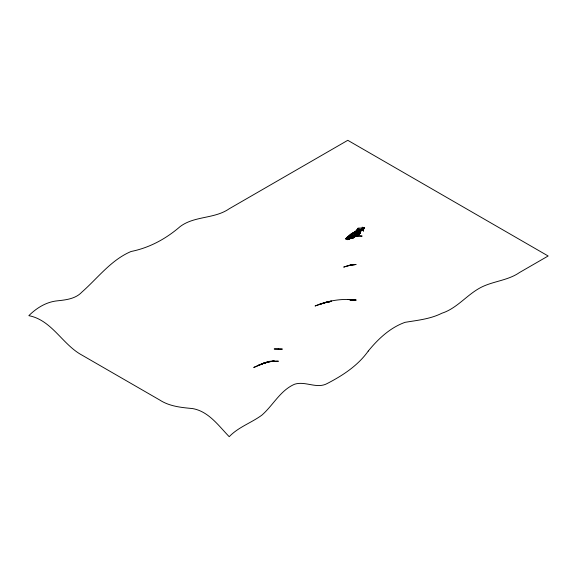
<?xml version="1.0" encoding="UTF-8"?>
<svg xmlns="http://www.w3.org/2000/svg" width="577" height="577" viewBox="0 0 577 577"><rect width="100%" height="100%" fill="white"/><g stroke="black" fill="none" stroke-linecap="round" stroke-linejoin="round"><path stroke-width="0.87" d="M351.984 236.779L351.847 237.176A0.995 0.577 0 0 1 352.648 237.039L353.037 237.003A8.77 5.063 0 0 0 356.189 234.998L356.254 234.435M354.365 236.332C356.334 236.556 354.3 235.012 356.355 235.986M357.213 235.337L356.925 236.087L356.975 235.604L362.14 236.094L355.345 236.144L356.939 236.015L359.464 233.75A1.875 1.082 0 0 1 359.017 234.01L358.887 234.06A5.049 2.914 0 0 0 357.293 234.904A34.288 19.798 0 0 1 356.961 235.164M352.893 236.736L352.727 235.286L350.809 234.175C336.55 244.958 358.981 234.933 361.18 230.822C365.241 225.939 351.501 233.382 350.809 234.175L345.774 238.885L346.842 238.546M357.069 235.733L357.062 236.08M357.12 234.363L356.954 232.841L354.927 231.673L354.725 232.25M355.482 235.329L355.317 233.786L353.247 232.596L350.614 234.724M356.398 236.159L355.158 236.253L355.49 235.777M362.205 228.723C361.988 224.316 361.974 230.692 362.197 228.716M359.695 233.404L359.644 233.303M355.317 235.697L355.389 236.224L355.439 235.697M352.497 237.991L353.528 237.399A63.463 36.639 0 0 0 354.292 236.945A49.853 3.008 -27.5 0 1 353.528 237.399L352.677 237.998A1.731 1.003 0 0 1 352.049 238.157A5.835 3.368 0 0 0 349.503 238.892L348.926 238.986L351.667 237.904M349.135 238.604L348.4 239.044M348.674 238.907L350.729 238.424A3.541 2.048 0 0 0 351.213 238.005M359.312 230.54L359.961 230.483M360.178 231.038L359.745 231.29M361.902 228.968C362.104 230.411 362.947 228.542 361.793 228.982M362.327 229.552L361.837 228.939M363.82 228.341L363.604 229.495L363.503 228.153L364.513 228.189L363.582 228.369L364.635 227.626L363.589 228.47M350.282 237.984L351.205 238.46A5.496 3.174 0 0 1 351.667 238.229L352.323 238.034A1.06 0.613 0 0 0 352.742 237.89L352.886 237.738A2.25 1.298 0 0 1 352.071 237.948L352.316 237.998A1.053 0.606 0 0 0 352.698 237.897L352.626 238.07A9.282 5.359 -60 0 1 351.119 238.481L350.427 237.991A1.781 1.031 0 0 1 352.251 237.774A0.743 0.426 0 0 0 352.886 237.738L352.987 237.695A20.952 12.095 0 0 0 357.891 234.089A3.015 1.738 0 0 1 359.695 233.216L359.788 233.209A1.104 0.642 0 0 0 360.337 232.206A1.104 0.642 0 0 0 359.673 232.069M359.125 232.848L359.045 231.427L357.596 230.591L357.415 231.11M355.338 236.13L355.454 235.481M350.138 237.508L350.96 237.587A4.962 2.863 0 0 0 353.138 236.923A53.098 30.653 0 0 0 359.19 233.072L359.262 233.014M363.467 227.893L362.731 227.223M363.726 228.391L359.745 230.295M358.605 232.726A2.459 1.421 0 0 1 358.966 232.596L359.723 231.651M357.437 234.385A5.049 2.914 0 0 0 357.935 234.074L357.942 234.096A21.378 12.341 0 0 1 352.944 237.782L352.684 238.056M353.066 236.988L353.362 236.267A8.915 5.143 0 0 0 355.468 235.127M358.108 234.832L358.512 233.231L360.337 232.206L359.702 232.848M356.622 235.495L356.002 236L356.334 236.152M359.543 233.685L358.937 233.8A3.621 2.092 0 0 0 358.598 233.988M358.937 230.512L359.118 229.985L360.091 230.548L360.171 231.803L359.601 231.644L361.959 229.898M361.93 228.903L354.278 233.007L345.789 238.885L346.568 238.388C352.064 237.659 357.855 233.497 362.089 229.552M352.749 237.839A1.926 1.111 0 0 1 352.46 237.976L351.104 238.474A5.496 3.174 0 0 0 351.559 238.171L352.46 238.121M359.832 232.892L359.868 233.49A1.176 0.678 0 0 1 359.399 233.757L359.247 233.8A3.231 1.861 0 0 0 357.531 234.644A22.049 12.73 0 0 1 352.886 237.976L352.749 237.89A34.288 19.798 0 0 0 356.269 235.683L356.153 235.784A63.463 36.639 0 0 1 354.667 236.721A49.853 3.008 -27.5 0 0 355.043 236.52L356.139 236.007M357.329 236.202L357.913 236.346L356.269 236.281M351.725 238.315L352.287 238.027M361.866 229.206L360.647 229.43M355.439 232.062L358.36 227.951L354.17 233.065M353.29 237.493L351.141 238.496M359.132 232.098C359.413 231.24 359.521 233.901 359.045 232.747M351.862 237.169L352.179 236.758M350.333 238.085A1.818 1.053 0 0 1 352.186 237.861L352.251 237.774A1.926 1.111 0 0 1 352.677 237.868L352.756 237.688A2.092 1.204 0 0 0 350.679 237.753L350.708 237.861A2.027 1.168 0 0 1 352.72 237.796L352.576 237.955A1.608 0.93 0 0 0 352.316 237.897M353.55 237.017L354.22 236.996A24.732 1.233 -32 0 1 355.418 236.303L356.485 235.697M359.788 233.209L358.642 234.363L359.233 233.973A3.621 2.092 0 0 1 358.793 234.226L358.685 234.276A9.65 5.568 0 0 0 357.17 235.113A63.463 36.639 0 0 1 356.831 235.344L357.264 235.135M360.791 230.591L361.18 230.822L361.115 229.826L360.466 229.451L360.322 229.805L361.606 229.062M357.942 234.096L357.163 235.358M352.626 237.919L352.634 237.875A0.981 0.563 0 0 0 352.23 237.818M356.067 235.993L356.456 235.712M351.198 238.049L351.126 238.113A2.986 1.724 0 0 1 350.758 238.38M358.158 234.536L357.675 234.933M351.898 238.416L353.932 237.161M355.663 231.904L360.156 227.634M361.454 229.192C361.144 229.523 363.077 229.22 363.467 231.031M350.989 238.496L350.261 237.897A1.781 1.031 0 0 0 350.708 237.399M350.506 237.327L350.39 237.601M359.197 232.675L359.002 232.437A2.503 1.442 0 0 0 358.627 232.567M358.346 234.594L358.36 234.587A4.695 3.159 -70 0 1 357.884 234.875L357.452 235.055M359.334 234.067L358.497 234.666A4.695 2.171 -51.6 0 1 358.021 234.947L357.827 235.019M360.322 230.879L362.183 229.559L362.161 228.946M361.988 229.242L356.954 232.841L345.796 238.892L347.246 238.64L346.287 238.085L346.568 238.388M359.659 232.25L360.257 231.817A2.633 1.522 0 0 0 359.817 231.839M356.766 234.514L356.622 234.615A3.368 1.94 0 0 0 356.189 234.998M356.81 234.248L357.228 233.966M356.918 234.421L358.425 233.469A2.38 1.37 0 0 1 359.211 233.158M355.158 236.152L355.194 236.209A33.012 19.055 -60 0 1 356.139 235.733L355.692 236.094L356.326 235.957M357.956 233.216L358.375 232.935M357.516 233.786L358.093 233.425M359.327 232.105L360.257 231.817A2.633 1.522 0 0 1 359.76 232.719A57.599 33.257 0 0 1 353.131 236.923A4.508 2.604 0 0 1 351.422 237.479M362.45 229.559L363.467 231.038M353.275 236.253L347.376 239.7L348.45 239.181M354.776 235.387L356.269 234.522M360.957 228.752L355.526 231.839L355.785 232.178L355.259 231.817M353.045 233.18L354.163 232.56M354.466 232.192L354.379 231.615L354.595 232.25M355.165 236.029L355.677 235.784M266.011 362.414L270.101 361.368L278.28 361.188L270.101 361.368L261.922 363.762L274.19 360.769L266.011 362.457L253.743 367.462L261.922 363.762L270.101 361.289L262.737 363.676M353.304 236.281L352.886 236.642L353.275 236.584M349.503 238.892L350.773 238.445A3.541 2.048 0 0 1 352.172 238.02M327.347 301.98L331.436 301.093L323.257 303.026L326.524 302.189L315.078 305.983C327.967 300.646 342.089 298.15 355.966 300.127L350.246 299.932M322.442 303.401L319.168 304.505L326.524 302.233M353.218 236.606L353.247 236.599A8.749 5.056 0 0 0 354.978 235.748M348.934 238.727A2.654 1.262 -59.8 0 0 348.782 238.813L348.876 239.015M357.019 235.221L356.874 234.659A5.049 2.914 0 0 0 357.156 234.529M359.067 233.916L358.937 233.945A2.019 1.616 79 0 0 358.598 234.125M323.257 303.127L326.524 302.478M351.883 238.063L351.299 238.214A2.986 1.724 0 0 0 350.838 238.431M328.162 302.031L329.799 301.764M350.246 299.896L355.966 299.651L350.246 300.018M328.162 302.081L329.799 301.922M351.797 238.034L351.645 238.041A1.832 1.06 0 0 0 350.556 238.33M348.782 238.813L348.876 238.885A2.654 1.781 -60.3 0 1 349.071 238.806M348.919 238.95L348.674 238.856A7.573 4.371 0 0 0 350.08 237.464M354.22 236.996L354.018 236.88A1.608 0.93 -60 0 0 353.759 237.068A1.125 0.649 -60 0 0 353.485 237.371A1.63 0.945 -60 0 1 352.936 237.94M359.197 232.567L359.125 232.957A2.366 1.363 0 0 0 358.613 233.137M359.262 232.74L359.168 232.401M356.485 230.49L356.586 230.612M355.591 231.99L354.228 233.065L354.732 233.389M355.374 235.719L355.418 235.762A63.463 36.639 0 0 0 354.97 236.007M348.854 238.979L348.76 238.907A7.573 4.371 0 0 1 352.071 237.948M347.65 237.486L347.635 236.707L348.984 237.486L349.121 238.33M363.69 228.11L363.589 229.415M355.569 232.581A0.952 0.563 1.1 0 1 355.201 232.841A0.728 0.476 9 0 1 354.509 232.877L354.66 232.531A0.952 0.534 -1.1 0 1 355.122 232.322M350.91 237.472A2.092 1.204 0 0 1 350.679 237.753M350.982 237.493A2.027 1.168 0 0 1 350.708 237.861M352.944 237.782A0.757 0.44 0 0 1 352.186 237.861M359.457 233.728A4.775 2.755 -60 0 1 357.646 235.055A33.012 19.055 -60 0 0 356.745 235.445M360.236 232.235A1.082 0.627 0 0 1 359.695 233.216M354.631 236.527A33.012 19.055 -60 0 1 354.934 236.361M359.175 232.322A2.871 1.659 0 0 1 358.786 232.661M353.6 235.632A11.302 6.527 0 0 1 353.261 235.791M354.963 235.12A9.304 5.373 0 0 1 354.451 235.409M353.91 235.683A9.304 5.373 0 0 1 353.333 235.928M356.254 234.695A3.347 1.933 0 0 1 356.413 234.543M356.254 234.695A8.749 5.056 0 0 1 355.223 235.589M356.074 234.615A8.915 5.143 0 0 1 355.684 234.962M358.613 232.899A2.402 1.385 0 0 1 359.045 232.747M358.634 232.365A2.683 1.543 0 0 1 358.944 232.235M355.858 234.594A9.167 5.294 0 0 1 355.663 234.76M355.223 235.084A9.167 5.294 0 0 1 354.487 235.531M354.228 235.668A9.167 5.294 0 0 1 353.384 236.036M356.283 234.19A3.491 2.012 0 0 1 356.557 233.966M359.219 231.918A3.036 1.753 0 0 1 359.442 231.853M350.333 238.041A5.835 3.368 0 0 1 350.001 238.409M349.734 238.64A5.835 3.368 0 0 1 349.431 238.856M350.614 237.479A1.818 1.053 0 0 1 350.16 237.984M350.686 238.027A1.832 1.06 0 0 1 350.412 238.243M358.613 233.519A1.875 1.082 0 0 1 358.858 233.404M358.209 234.269A9.65 5.568 0 0 1 356.961 234.99M354.429 236.411A24.732 20.159 66.1 0 1 354.732 236.245M351.883 236.844A0.995 0.577 0 0 1 351.71 237.053M368.234 351.09C357.92 365.602 342.904 375.389 327.347 383.453C316.881 389.309 305.464 380.741 294.631 384.217C280.393 390.276 273.181 405.256 261.922 415.101C251.413 422.862 238.474 427.002 229.213 436.688C218.524 425.696 208.593 411.278 192.408 408.545C181.128 407.506 169.458 406.359 159.699 399.998L82.006 355.143C62.388 344.577 51.995 320.163 28.85 315.662C36.582 307.93 46.398 301.872 57.476 300.819C66.196 299.889 75.674 298.807 82.006 291.991C97.838 278.013 111.137 259.895 131.073 251.493C149.53 247.778 165.967 238.835 180.139 226.581C194.528 215.733 214.435 219.051 229.213 208.773L347.787 140.312L548.15 255.993L519.524 272.517C507.205 281.086 491.402 281.114 478.636 288.695C465.87 296.131 456.263 308.623 441.838 313.246C430.247 319.074 417.575 320.249 405.032 322.341C390.03 327.693 378.151 338.973 368.234 351.09M266.011 362.37L257.832 365.558L266.011 362.37M347.787 265.759L343.704 267.101L351.876 264.619L347.787 265.759L355.966 264.49L347.787 265.759M278.28 349.013L274.19 348.984L282.369 349.099L278.28 349.013M351.876 299.975L347.787 299.434L355.966 300.53L351.876 299.975"/></g></svg>
